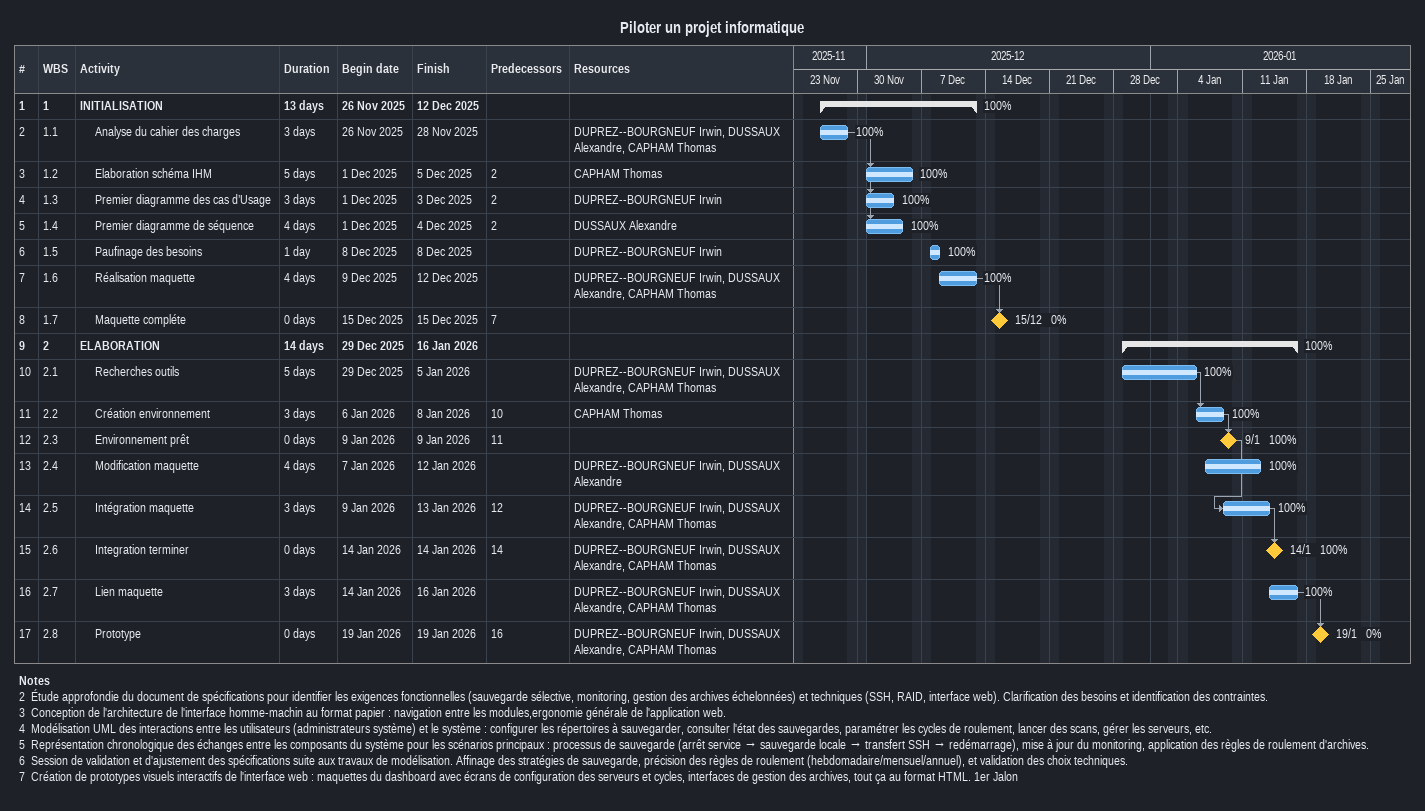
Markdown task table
Piloter un projet informatique

| ID | WBS | Task | Duration | Start | Finish | Predecessors | Resources | % complete |
|---|---|---|---|---|---|---|---|---|
| 1 | 1 | **INITIALISATION** | 13d | 2025-11-26 | 2025-12-12 |  |  | 100 |
| 2 | 1.1 | Analyse du cahier des charges | 3d | 2025-11-26 | 2025-11-28 |  | DUPREZ--BOURGNEUF Irwin, DUSSAUX Alexandre, CAPHAM Thomas | 100 |
| 3 | 1.2 | Elaboration schéma IHM | 5d | 2025-12-01 | 2025-12-05 | 2 | CAPHAM Thomas | 100 |
| 4 | 1.3 | Premier diagramme des cas d’Usage | 3d | 2025-12-01 | 2025-12-03 | 2 | DUPREZ--BOURGNEUF Irwin | 100 |
| 5 | 1.4 | Premier diagramme de séquence | 4d | 2025-12-01 | 2025-12-04 | 2 | DUSSAUX Alexandre | 100 |
| 6 | 1.5 | Paufinage des besoins | 1d | 2025-12-08 | 2025-12-08 |  | DUPREZ--BOURGNEUF Irwin | 100 |
| 7 | 1.6 | Réalisation maquette | 4d | 2025-12-09 | 2025-12-12 |  | DUPREZ--BOURGNEUF Irwin, DUSSAUX Alexandre, CAPHAM Thomas | 100 |
| 8 | 1.7 | Maquette compléte | 0d | 2025-12-15 | 2025-12-15 | 7 |  | 0 |
| 9 | 2 | **ELABORATION** | 14d | 2025-12-29 | 2026-01-16 |  |  | 100 |
| 10 | 2.1 | Recherches outils | 5d | 2025-12-29 | 2026-01-05 |  | DUPREZ--BOURGNEUF Irwin, DUSSAUX Alexandre, CAPHAM Thomas | 100 |
| 11 | 2.2 | Création environnement | 3d | 2026-01-06 | 2026-01-08 | 10 | CAPHAM Thomas | 100 |
| 12 | 2.3 | Environnement prêt | 0d | 2026-01-09 | 2026-01-09 | 11 |  | 100 |
| 13 | 2.4 | Modification maquette | 4d | 2026-01-07 | 2026-01-12 |  | DUPREZ--BOURGNEUF Irwin, DUSSAUX Alexandre | 100 |
| 14 | 2.5 | Intégration maquette | 3d | 2026-01-09 | 2026-01-13 | 12 | DUPREZ--BOURGNEUF Irwin, DUSSAUX Alexandre, CAPHAM Thomas | 100 |
| 15 | 2.6 | Integration terminer | 0d | 2026-01-14 | 2026-01-14 | 14 | DUPREZ--BOURGNEUF Irwin, DUSSAUX Alexandre, CAPHAM Thomas | 100 |
| 16 | 2.7 | Lien maquette | 3d | 2026-01-14 | 2026-01-16 |  | DUPREZ--BOURGNEUF Irwin, DUSSAUX Alexandre, CAPHAM Thomas | 100 |
| 17 | 2.8 | Prototype | 0d | 2026-01-19 | 2026-01-19 | 16 | DUPREZ--BOURGNEUF Irwin, DUSSAUX Alexandre, CAPHAM Thomas | 0 |

Notes
- 2: Étude approfondie du document de spécifications pour identifier les exigences fonctionnelles (sauvegarde sélective, monitoring, gestion des archives échelonnées) et techniques (SSH, RAID, interface web). Clarification des besoins et identification des contraintes.
- 3: Conception de l'architecture de l'interface homme-machin au format papier : navigation entre les modules,ergonomie générale de l'application web.
- 4: Modélisation UML des interactions entre les utilisateurs (administrateurs système) et le système : configurer les répertoires à sauvegarder, consulter l'état des sauvegardes, paramétrer les cycles de roulement, lancer des scans, gérer les serveurs, etc.
- 5: Représentation chronologique des échanges entre les composants du système pour les scénarios principaux : processus de sauvegarde (arrêt service → sauvegarde locale → transfert SSH → redémarrage), mise à jour du monitoring, application des règles de roulement d'archives.
- 6: Session de validation et d'ajustement des spécifications suite aux travaux de modélisation. Affinage des stratégies de sauvegarde, précision des règles de roulement (hebdomadaire/mensuel/annuel), et validation des choix techniques.
- 7: Création de prototypes visuels interactifs de l'interface web : maquettes du dashboard avec écrans de configuration des serveurs et cycles, interfaces de gestion des archives, tout ça au format HTML. 1er Jalon
